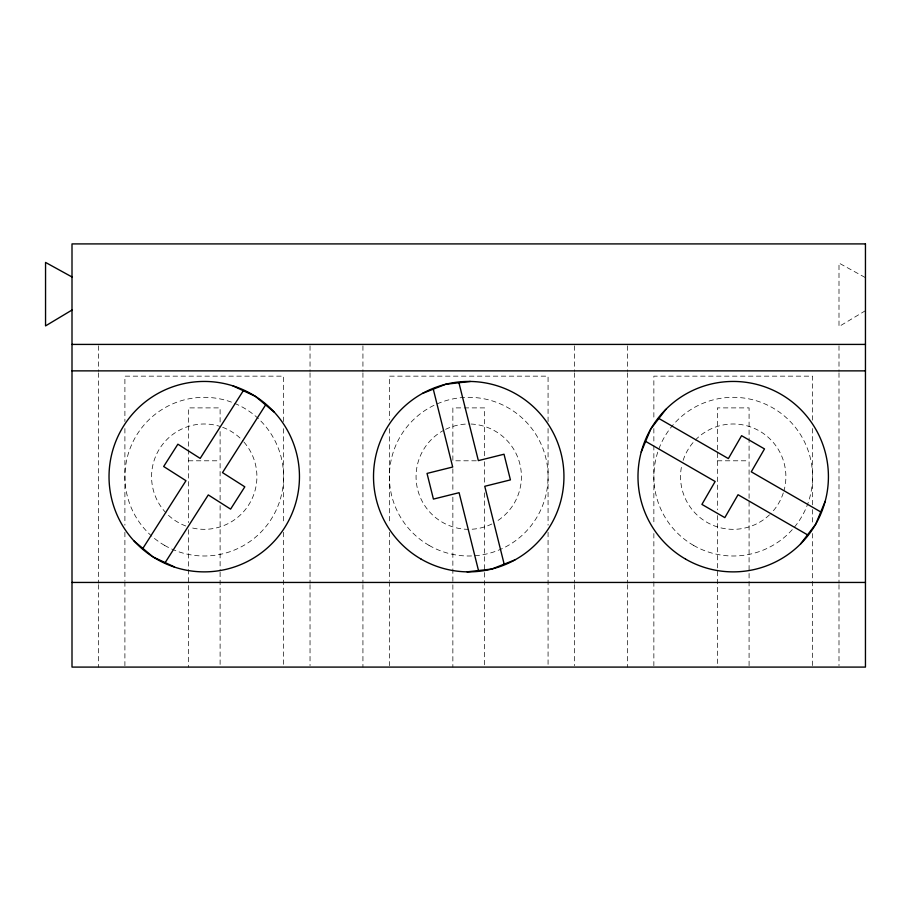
<?xml version="1.0" encoding="UTF-8"?>
<svg xmlns="http://www.w3.org/2000/svg" width="911" height="911" viewBox="0 0 911 911"><rect width="100%" height="100%" fill="white"/><g stroke="black" fill="none" stroke-linecap="round" stroke-linejoin="round"><path stroke-width="0.68" stroke-dasharray="4.55 3.42" d="M865.45 310.697L838.997 326.559L838.997 263.085L865.45 277.639M188.372 460.795L220.109 460.795M476.316 460.795L452.858 460.795L452.858 407.889L484.595 407.889L484.595 457.242M717.344 460.795L749.081 460.795M838.997 345.838L838.997 371.426M838.997 372.85L838.997 583.222M838.997 584.646L838.997 665.668M812.555 420.153L812.555 376.152L653.859 376.152L653.859 420.153M812.555 428.534L812.555 505.081M812.555 509.556L812.555 525.169M812.555 533.504L812.555 667.091M749.081 665.668L749.081 407.889L717.344 407.889L717.344 509.875M717.344 515.535L717.344 667.091M653.859 428.534L653.859 444.272M653.859 445.513L653.859 525.169M653.859 533.504L653.859 580.512M653.859 581.822L653.859 665.668M627.417 345.838L627.417 371.426M627.417 372.85L627.417 583.222M627.417 584.646L627.417 667.091M574.522 345.838L574.522 371.426M574.522 372.85L574.522 583.222M574.522 584.646L574.522 665.668M548.069 421.565L548.069 376.152L389.384 376.152L389.384 420.153M548.069 428.534L548.069 525.169M548.069 532.263L548.069 667.091M484.595 461.718L484.595 484.379M484.595 492.874L484.595 665.668M452.858 468.801L452.858 491.462M452.858 497.121L452.858 667.091M389.384 428.66L389.384 523.745M389.384 532.263L389.384 580.512M389.384 581.822L389.384 665.668M362.931 345.838L362.931 371.426M362.931 372.85L362.931 583.222M362.931 584.646L362.931 667.091M310.036 345.838L310.036 371.426M310.036 372.85L310.036 583.222M310.036 584.646L310.036 665.668M283.583 421.565L283.583 376.152L124.898 376.152L124.898 421.565M283.583 428.66L283.583 523.745M283.583 532.263L283.583 667.091M220.109 422.055L220.109 407.889L188.372 407.889L188.372 522.618M220.109 431.552L220.109 499.957M220.109 505.616L220.109 570.776M220.109 572.188L220.109 665.668M188.372 529.701L188.372 667.091M124.898 428.534L124.898 525.169M124.898 532.263L124.898 580.512M124.898 581.822L124.898 665.668M98.445 345.838L98.445 371.426M98.445 372.85L98.445 583.222M98.445 584.646L98.445 667.091M783.301 492.919A52.667 52.667 0 0 1 770.455 513.906M769.476 514.852A52.667 52.667 0 0 1 681.997 464.348M683.113 460.397A52.667 52.667 0 0 1 748.159 426.154A52.667 52.667 0 0 1 784.086 490.289M471.01 424.036A52.667 52.667 0 0 1 495.447 522.049M491.826 523.996A52.667 52.667 0 0 1 422.009 500.982A52.667 52.667 0 0 1 443.19 430.596M445.627 429.332A52.667 52.667 0 0 1 469.643 424.002M243.977 442.097A52.667 52.667 0 0 1 189.716 527.287M185.81 526A52.667 52.667 0 0 1 154.437 459.52A52.667 52.667 0 0 1 220.075 426.428M222.671 427.316A52.667 52.667 0 0 1 243.066 441.072M693.533 545.37A79.348 79.348 0 0 0 812.555 476.658A79.348 79.348 0 0 0 693.533 407.946A79.348 79.348 0 0 0 693.533 545.37M429.047 545.37A79.348 79.348 0 0 0 548.069 476.658A79.348 79.348 0 0 0 429.047 407.946A79.348 79.348 0 0 0 429.047 545.37M164.572 545.37A79.348 79.348 0 0 0 283.583 476.658A79.348 79.348 0 0 0 164.572 407.946A79.348 79.348 0 0 0 164.572 545.37"/><path stroke-width="1.37" d="M641.242 452.015L650.75 429.047L665.884 409.335M825.172 501.301L815.664 524.269L800.53 543.981M142.868 548.388L185.981 480.712L163.673 466.5L177.884 444.192L200.192 458.404L243.305 390.717M165.176 562.599L208.289 494.912L230.597 509.124L244.808 486.827L222.5 472.615L265.613 404.928M72.003 310.036L45.55 325.899L45.55 262.425L72.003 276.978M422.567 393.381L445.695 384.271L470.383 381.458M514.886 559.935L491.758 569.045L467.058 571.857M72.003 344.415L865.45 344.415M72.003 370.868L865.45 370.868M72.003 582.448L865.45 582.448M232.874 385.854L255.399 396.353L274.439 412.33M153.082 556.963L174.445 566.927M658.869 418.468L728.367 458.597L741.588 435.686L764.5 448.918L751.268 471.818L820.765 511.948M645.648 441.38L715.146 481.498L701.914 504.409L724.826 517.63L738.047 494.719L807.545 534.848M134.042 540.986L152.057 556.109M458.939 382.768L478.355 460.624L504.022 454.225L510.422 479.892L484.754 486.292L504.17 564.16M433.283 389.156L452.699 467.024L427.031 473.424L433.431 499.091L459.087 492.692L478.503 570.559M865.45 243.909L72.003 243.909L72.003 667.091L865.45 667.091L865.45 243.909M685.596 559.115A95.211 95.211 0 0 0 828.418 476.658A95.211 95.211 0 0 0 685.596 394.201A95.211 95.211 0 0 0 685.596 559.115M421.121 559.115A95.211 95.211 0 0 0 563.943 476.658A95.211 95.211 0 0 0 421.121 394.201A95.211 95.211 0 0 0 421.121 559.115M156.635 559.115A95.211 95.211 0 0 0 299.457 476.658A95.211 95.211 0 0 0 156.635 394.201A95.211 95.211 0 0 0 156.635 559.115"/></g></svg>
